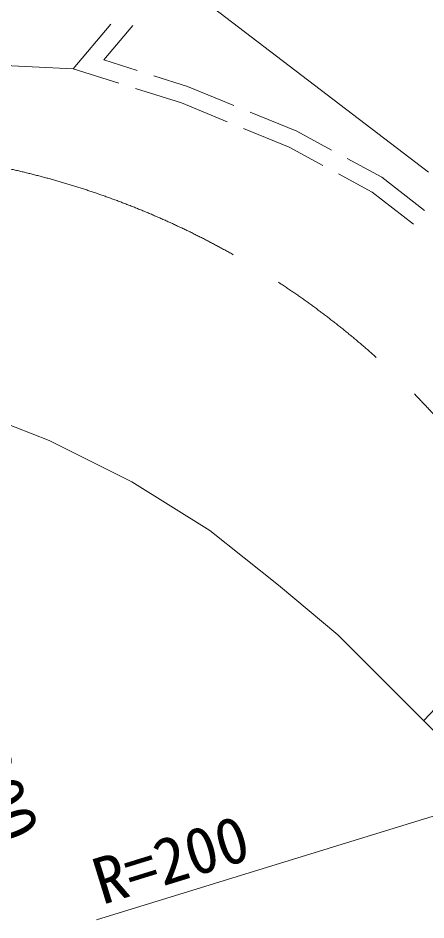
# Model space of a CAD drawing. Units: millimetres, scale not verified. Extents: x 40000 to 680000, y 20000 to 380000.
# Drawn here: x 261066 to 272632, y 290500 to 316082 of the extents above; entities that cross this region are included whole.
import ezdxf
from ezdxf.enums import TextEntityAlignment as Align

# ---------------------------------------------------------------- set-up
doc = ezdxf.new("R2010")
doc.units = ezdxf.units.MM
doc.header["$LTSCALE"] = 1000
doc.linetypes.add('CHAIN', pattern=[18.5, 12, -1.5, 3.5, -1.5])
for name, color, linetype, lineweight in [('M-BMK', 2, 'CHAIN', 13), ('M-STR-HTXT', 7, 'Continuous', 13), ('M-WORK', 1, 'Continuous', 13)]:
    doc.layers.add(name, color=color, linetype=linetype, lineweight=lineweight)
doc.styles.add('ＭＳ ゴシック', font='')
doc.styles.get('ＭＳ ゴシック').set_extended_font_data('MS Gothic')

msp = doc.modelspace()

# ---------------------------------------------------------------- linework, layer by layer
at = {"layer": 'M-BMK'}
msp.add_arc((255851, 289345), 23000, 14.4398, 99.0875, dxfattribs=at)
at = {"layer": 'M-STR-HTXT'}
msp.add_line((278124, 295080), (263294, 290500), dxfattribs=at)
at = {"layer": 'M-WORK'}
for p, q in [((272707, 311714), (265471, 317235)), ((262628, 314643), (263697, 315909)), ((263494, 314893), (264321, 315873)), ((256539, 314923), (262628, 314643)), ((264443, 314594), (263494, 314893)), ((263924, 314233), (262628, 314643)), ((265868, 314143), (264919, 314443)), ((265698, 313673), (264401, 314082)), ((267187, 313602), (265868, 314143)), ((266994, 313140), (265698, 313673)), ((268968, 312871), (267649, 313412)), ((268753, 312418), (267457, 312950)), ((269955, 312337), (268968, 312871)), ((269711, 311901), (268753, 312418)), ((271382, 311565), (270395, 312099)), ((271108, 311145), (270151, 311663)), ((272588, 310626), (271382, 311565)), ((272282, 310231), (271108, 311145)), ((259819, 304926), (261950, 304100)), ((261950, 304100), (264294, 302928)), ((264294, 302928), (266506, 301542)), ((266506, 301542), (268450, 299997)), ((268450, 299997), (270129, 298585)), ((270129, 298585), (273672, 295042)), ((273425, 297067), (272579, 296166))]:
    msp.add_line(p, q, dxfattribs=at)
for points in [[(224275, 298643), (226174, 300172), (226677, 300571), (228244, 301771), (230152, 303233), (231281, 303972), (233200, 305421), (234236, 306204), (234801, 306663), (235837, 307446), (237653, 308819), (238695, 309555), (240526, 310909), (242129, 312095), (243037, 312744), (244628, 313946), (245907, 314912), (246653, 315418), (247879, 316450), (249304, 317651), (250053, 318382), (251395, 319674), (252975, 321195), (253843, 322066), (255338, 323670), (256730, 325164), (257438, 326066), (258801, 327586), (260144, 329083), (260575, 329554), (262265, 331396)], [(232508, 303895), (234087, 305187), (234518, 305541), (235855, 306533), (237167, 307507), (237976, 307950), (239282, 308931), (240517, 309858), (241121, 310491), (242364, 311409), (243676, 312377), (244524, 312757), (245854, 313700), (246715, 314310), (247194, 314658), (248012, 315325), (249110, 316220), (249749, 316700), (250756, 317696), (251693, 318623), (252158, 319200), (253047, 320173), (254358, 321610), (255060, 322444), (256377, 323876), (257971, 325611), (258874, 326574), (260506, 328272), (261643, 329455), (262008, 329831), (263437, 331283)]]:
    msp.add_open_spline(points, degree=3, knots=[0, 0, 0, 0, 1, 1, 1, 2, 2, 2, 3, 3, 3, 4, 4, 4, 5, 5, 5, 6, 6, 6, 7, 7, 7, 8, 8, 8, 9, 9, 9, 10, 10, 10, 10], dxfattribs=at)

# ---------------------------------------------------------------- texts
at = {"layer": 'M-STR-HTXT', "style": 'ＭＳ ゴシック'}
for rotation, p in [(292.269, (259422, 296954)), (17.163, (263256, 291554))]:
    msp.add_text('R=200', height=1320, rotation=rotation, dxfattribs=at).set_placement(p, align=Align.MIDDLE_LEFT)

doc.saveas('drawing.dxf')
